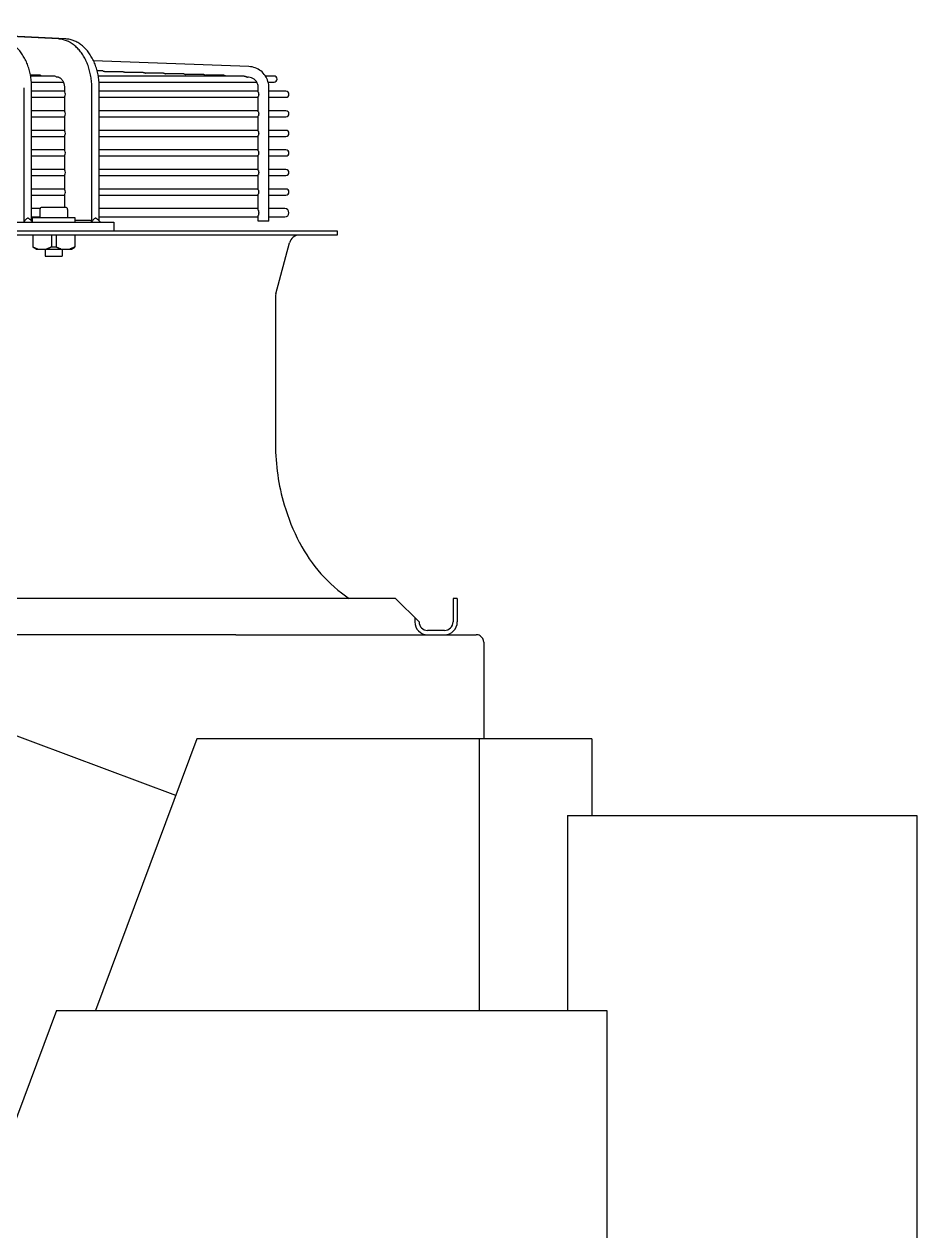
# Model space of a CAD drawing. Header units: millimetres. Extents: x 17046 to 32328, y 18593 to 29476.
# Drawn here: x 17805.51 to 17822.04, y 18965.62 to 18987.97 of the extents above; entities that cross this region are included whole.
import ezdxf

# ---------------------------------------------------------------- set-up
doc = ezdxf.new("R2010")
doc.units = ezdxf.units.MM
doc.header["$LTSCALE"] = 5
doc.layers.add('UNIT', color=6, linetype='Continuous')

msp = doc.modelspace()

# ---------------------------------------------------------------- linework, layer by layer
at = {"layer": 'UNIT'}
for p, q in [((17806.147, 18987.6907), (17800.5722, 18987.9653)), ((17806.2862, 18987.6907), (17800.7114, 18987.9653)), ((17809.6743, 18987.1791), (17806.7991, 18987.283)), ((17805.8086, 18987.0172), (17805.6303, 18987.0172)), ((17806.0829, 18987.0037), (17805.6328, 18987.0037)), ((17806.1296, 18986.9824), (17806.1133, 18986.9832)), ((17806.9693, 18987.0982), (17806.865, 18987.0982)), ((17809.5886, 18987.0037), (17806.8855, 18987.0037)), ((17807.3435, 18987.0847), (17807.0101, 18987.0847)), ((17807.7177, 18987.0712), (17807.3843, 18987.0712)), ((17808.0919, 18987.0577), (17807.7584, 18987.0577)), ((17808.466, 18987.0442), (17808.1326, 18987.0442)), ((17808.8402, 18987.0307), (17808.5068, 18987.0307)), ((17809.2144, 18987.0172), (17808.881, 18987.0172)), ((17809.6672, 18986.9824), (17809.645, 18986.9832)), ((17810.1388, 18987.0037), (17809.9802, 18987.0037)), ((17805.5125, 18984.3128), (17805.5125, 18986.7856)), ((17805.6471, 18986.8935), (17806.2413, 18986.8935)), ((17805.6517, 18984.3163), (17805.6517, 18986.7856)), ((17806.2641, 18986.7218), (17805.6517, 18986.7218)), ((17806.2641, 18986.7089), (17806.2641, 18986.7856)), ((17806.7652, 18984.3128), (17806.7652, 18986.7856)), ((17806.8998, 18986.8935), (17809.8171, 18986.8935)), ((17806.9044, 18984.3163), (17806.9044, 18986.7856)), ((17809.8476, 18986.7218), (17806.9044, 18986.7218)), ((17809.8476, 18986.7058), (17809.8476, 18986.7856)), ((17810.0298, 18986.8935), (17810.1388, 18986.8935)), ((17810.0445, 18984.3163), (17810.0445, 18986.7856)), ((17810.3592, 18986.7218), (17810.0445, 18986.7218)), ((17805.6517, 18986.6115), (17806.2641, 18986.6115)), ((17806.2641, 18986.3467), (17806.2641, 18986.6244)), ((17806.9044, 18986.6115), (17809.8476, 18986.6115)), ((17809.8476, 18986.3436), (17809.8476, 18986.6275)), ((17810.0445, 18986.6115), (17810.3592, 18986.6115)), ((17806.2641, 18986.3596), (17805.6517, 18986.3596)), ((17805.6517, 18986.2493), (17806.2641, 18986.2493)), ((17806.2641, 18985.9845), (17806.2641, 18986.2622)), ((17809.8476, 18986.3596), (17806.9044, 18986.3596)), ((17806.9044, 18986.2493), (17809.8476, 18986.2493)), ((17809.8476, 18985.9814), (17809.8476, 18986.2653)), ((17810.3592, 18986.3596), (17810.0445, 18986.3596)), ((17810.0445, 18986.2493), (17810.3592, 18986.2493)), ((17806.2641, 18985.9974), (17805.6517, 18985.9974)), ((17805.6517, 18985.8871), (17806.2641, 18985.8871)), ((17806.2641, 18985.6223), (17806.2641, 18985.9)), ((17809.8476, 18985.9974), (17806.9044, 18985.9974)), ((17806.9044, 18985.8871), (17809.8476, 18985.8871)), ((17809.8476, 18985.6192), (17809.8476, 18985.9031)), ((17810.3592, 18985.9974), (17810.0445, 18985.9974)), ((17810.0445, 18985.8871), (17810.3592, 18985.8871)), ((17806.2641, 18985.6352), (17805.6517, 18985.6352)), ((17809.8476, 18985.6352), (17806.9044, 18985.6352)), ((17810.3592, 18985.6352), (17810.0445, 18985.6352)), ((17805.6517, 18985.5249), (17806.2641, 18985.5249)), ((17806.2641, 18985.2601), (17806.2641, 18985.5378)), ((17806.9044, 18985.5249), (17809.8476, 18985.5249)), ((17809.8476, 18985.257), (17809.8476, 18985.5409)), ((17810.0445, 18985.5249), (17810.3592, 18985.5249)), ((17806.2641, 18985.2729), (17805.6517, 18985.2729)), ((17805.6517, 18985.1627), (17806.2641, 18985.1627)), ((17806.2641, 18984.8978), (17806.2641, 18985.1756)), ((17809.8476, 18985.2729), (17806.9044, 18985.2729)), ((17806.9044, 18985.1627), (17809.8476, 18985.1627)), ((17809.8476, 18984.8948), (17809.8476, 18985.1787)), ((17810.3592, 18985.2729), (17810.0445, 18985.2729)), ((17810.0445, 18985.1627), (17810.3592, 18985.1627)), ((17806.2641, 18984.9107), (17805.6517, 18984.9107)), ((17809.8476, 18984.9107), (17806.9044, 18984.9107)), ((17810.3592, 18984.9107), (17810.0445, 18984.9107)), ((17805.6517, 18984.8005), (17806.2641, 18984.8005)), ((17806.2641, 18984.5722), (17806.2641, 18984.8134)), ((17806.9044, 18984.8005), (17809.8476, 18984.8005)), ((17809.8476, 18984.5191), (17809.8476, 18984.8165)), ((17810.0445, 18984.8005), (17810.3592, 18984.8005)), ((17805.8081, 18984.5485), (17805.6517, 18984.5485)), ((17805.8048, 18984.5328), (17805.8048, 18984.3753)), ((17806.2772, 18984.5722), (17805.8442, 18984.5722)), ((17806.3166, 18984.5328), (17806.3166, 18984.3753)), ((17809.8476, 18984.5485), (17806.9044, 18984.5485)), ((17810.3376, 18984.5485), (17810.0445, 18984.5485)), ((17804.9472, 18984.2966), (17807.1743, 18984.2966)), ((17805.6517, 18984.395), (17805.8048, 18984.395)), ((17806.4544, 18984.3753), (17805.667, 18984.3753)), ((17805.667, 18984.301), (17805.667, 18984.3753)), ((17806.4544, 18984.2966), (17806.4544, 18984.3753)), ((17806.7234, 18984.3294), (17806.4544, 18984.3294)), ((17806.9044, 18984.395), (17809.8476, 18984.395)), ((17807.1743, 18984.2966), (17807.1743, 18984.1391)), ((17809.8476, 18984.3163), (17809.8476, 18984.4245)), ((17810.0445, 18984.3163), (17809.8476, 18984.3163)), ((17810.0445, 18984.395), (17810.3376, 18984.395)), ((17777.5679, 18984.1391), (17811.3081, 18984.1391)), ((17811.3081, 18984.0604), (17777.5679, 18984.0604)), ((17805.671, 18984.0604), (17805.671, 18983.8382)), ((17806.019, 18984.0604), (17806.019, 18983.8382)), ((17806.1025, 18984.0604), (17806.1025, 18983.8382)), ((17806.4505, 18984.0604), (17806.4505, 18983.8382)), ((17811.3081, 18984.1391), (17811.3081, 18984.0604)), ((17805.7339, 18983.8005), (17805.671, 18983.8369)), ((17805.7339, 18983.8005), (17806.3875, 18983.8005)), ((17805.9032, 18983.8005), (17805.9032, 18983.6666)), ((17806.2182, 18983.8005), (17806.2182, 18983.6666)), ((17806.3875, 18983.8005), (17806.4505, 18983.8369)), ((17810.173, 18982.9726), (17810.4241, 18983.9142)), ((17805.9032, 18983.6666), (17806.2182, 18983.6666)), ((17810.1663, 18982.9219), (17810.1663, 18980.1809)), ((17809.6801, 18977.3281), (17776.9477, 18977.3281)), ((17812.3907, 18977.3281), (17809.6801, 18977.3281)), ((17812.3907, 18977.3281), (17812.8238, 18976.895)), ((17813.5325, 18977.3281), (17813.4537, 18977.3281)), ((17813.4537, 18977.3281), (17813.4537, 18976.895)), ((17813.5325, 18977.3281), (17813.5325, 18976.895)), ((17812.7451, 18976.9737), (17812.7451, 18976.895)), ((17809.4305, 18976.6588), (17740.8628, 18976.6588)), ((17809.4305, 18976.6588), (17813.8819, 18976.6588)), ((17813.2963, 18976.7375), (17812.9813, 18976.7375)), ((17814.0217, 18976.519), (17814.0217, 18974.7296)), ((17808.3203, 18973.6815), (17804.6896, 18975.0354)), ((17808.7112, 18974.7296), (17806.8358, 18969.7005)), ((17816.0218, 18974.7296), (17808.7112, 18974.7296)), ((17813.9435, 18969.7006), (17813.9435, 18974.7296)), ((17816.0218, 18974.7296), (17816.0218, 18973.3122)), ((17815.5714, 18973.3122), (17815.5714, 18969.7007)), ((17815.5714, 18973.3122), (17822.0401, 18973.3122)), ((17822.0401, 18973.3122), (17822.0401, 18898.9392)), ((17806.1092, 18969.7005), (17780.4086, 18900.7727)), ((17806.1092, 18969.7005), (17816.2992, 18969.7007)), ((17816.2992, 18969.7007), (17816.2993, 18965.491))]:
    msp.add_line(p, q, dxfattribs=at)
for centre, radius, start, end in [((17810.1388, 18986.9486), 0.0551, 270, 90), ((17810.3592, 18986.6666), 0.0551, 270, 90), ((17810.3592, 18986.3044), 0.0551, 270, 90), ((17810.3592, 18985.9422), 0.0551, 270, 90), ((17810.3592, 18985.58), 0.0551, 270, 90), ((17810.3592, 18985.2178), 0.0551, 270, 90), ((17810.3592, 18984.8556), 0.0551, 270, 90), ((17805.8442, 18984.5328), 0.0394, 90, 180), ((17806.2772, 18984.5328), 0.0394, 0, 90), ((17810.3376, 18984.4718), 0.0768, 270, 90), ((17810.6143, 18983.8635), 0.1969, 90, 165.06858), ((17810.3632, 18982.9219), 0.1969, 165.06858, 180), ((17814.1033, 18980.1809), 3.937, 180, 196.4656), ((17814.1033, 18980.1809), 3.937, 196.4656, 207.50184), ((17813.1256, 18979.6719), 2.8346, 207.50184, 235.77552), ((17812.9813, 18976.895), 0.2362, 180, 270), ((17812.9813, 18976.895), 0.1575, 180, 270), ((17813.2963, 18976.895), 0.1575, 270, 0), ((17813.2963, 18976.895), 0.2362, 270, 0)]:
    msp.add_arc(centre, radius, start, end, dxfattribs=at)
for centre, ratio, start_param, end_param in [((17805.8086, 18986.9621), 0.7080429, 2.4266911, 3.1416001), ((17806.0829, 18986.9486), 0.7079972, 2.2505647, 3.1415995), ((17806.239, 18986.6666), 0.7079678, 1.5708033, 2.4433758), ((17806.239, 18986.6666), 0.7079678, 0.6982169, 1.5707894), ((17806.239, 18986.3044), 0.7079678, 1.5708033, 2.4433758), ((17806.239, 18986.3044), 0.7079678, 0.6982169, 1.5707894), ((17806.239, 18985.9422), 0.7079678, 1.5708033, 2.4433758), ((17806.239, 18985.9422), 0.7079678, 0.6982169, 1.5707894), ((17806.239, 18985.58), 0.7079678, 1.5708033, 2.4433758), ((17806.239, 18985.58), 0.7079678, 0.6982169, 1.5707894), ((17806.239, 18985.2178), 0.7079678, 1.5708033, 2.4433758), ((17806.239, 18985.2178), 0.7079678, 0.6982169, 1.5707894), ((17806.239, 18984.8556), 0.7079678, 1.5708033, 2.4433758), ((17806.239, 18984.8556), 0.7079678, 0.6982169, 1.5707894)]:
    msp.add_ellipse(centre, major_axis=(0, -0.0551), ratio=ratio, start_param=start_param, end_param=end_param, dxfattribs=at)
for points, knots in [([(17805.6517, 18986.7856), (17805.6517, 18986.8212), (17805.6501, 18986.8571), (17805.6472, 18986.8925), (17805.6442, 18986.9279), (17805.6398, 18986.9629), (17805.6339, 18986.9976), (17805.6279, 18987.0322), (17805.6205, 18987.0666), (17805.6118, 18987.1001), (17805.603, 18987.1335), (17805.5929, 18987.166), (17805.5815, 18987.1978), (17805.57, 18987.2295), (17805.5571, 18987.2605), (17805.543, 18987.2901), (17805.529, 18987.3198), (17805.5138, 18987.348), (17805.4974, 18987.3751), (17805.4809, 18987.4022), (17805.4633, 18987.428), (17805.4447, 18987.4522), (17805.4262, 18987.4763), (17805.4067, 18987.4988), (17805.3863, 18987.5196), (17805.3658, 18987.5405), (17805.3444, 18987.5598), (17805.3223, 18987.5771), (17805.3003, 18987.5944), (17805.2776, 18987.6098), (17805.2543, 18987.6234), (17805.231, 18987.6369), (17805.2069, 18987.6485), (17805.1826, 18987.6581), (17805.1584, 18987.6676), (17805.1338, 18987.6751), (17805.1089, 18987.6805), (17805.0839, 18987.686), (17805.0586, 18987.6894), (17805.0335, 18987.6906)], [0, 0, 0, 0, 0.076921, 0.076921, 0.076921, 0.1538421, 0.1538421, 0.1538421, 0.2307631, 0.2307631, 0.2307631, 0.3076842, 0.3076842, 0.3076842, 0.3846052, 0.3846052, 0.3846052, 0.4615263, 0.4615263, 0.4615263, 0.5384473, 0.5384473, 0.5384473, 0.6153684, 0.6153684, 0.6153684, 0.6922894, 0.6922894, 0.6922894, 0.7692105, 0.7692105, 0.7692105, 0.8461315, 0.8461315, 0.8461315, 0.9230526, 0.9230526, 0.9230526, 1, 1, 1, 1]), ([(17806.7652, 18986.7856), (17806.7652, 18986.8212), (17806.7637, 18986.8571), (17806.7607, 18986.8925), (17806.7578, 18986.9279), (17806.7533, 18986.9629), (17806.7474, 18986.9976), (17806.7415, 18987.0322), (17806.7341, 18987.0666), (17806.7254, 18987.1001), (17806.7166, 18987.1335), (17806.7065, 18987.166), (17806.695, 18987.1978), (17806.6835, 18987.2295), (17806.6706, 18987.2605), (17806.6566, 18987.2901), (17806.6425, 18987.3198), (17806.6273, 18987.348), (17806.6109, 18987.3751), (17806.5945, 18987.4022), (17806.5768, 18987.428), (17806.5583, 18987.4522), (17806.5397, 18987.4763), (17806.5203, 18987.4988), (17806.4998, 18987.5196), (17806.4794, 18987.5405), (17806.4579, 18987.5598), (17806.4359, 18987.5771), (17806.4138, 18987.5944), (17806.3912, 18987.6098), (17806.3679, 18987.6234), (17806.3445, 18987.6369), (17806.3205, 18987.6485), (17806.2962, 18987.6581), (17806.2719, 18987.6676), (17806.2474, 18987.6751), (17806.2224, 18987.6805), (17806.1975, 18987.686), (17806.1722, 18987.6894), (17806.147, 18987.6906)], [0, 0, 0, 0, 0.076921, 0.076921, 0.076921, 0.1538421, 0.1538421, 0.1538421, 0.2307631, 0.2307631, 0.2307631, 0.3076842, 0.3076842, 0.3076842, 0.3846052, 0.3846052, 0.3846052, 0.4615263, 0.4615263, 0.4615263, 0.5384473, 0.5384473, 0.5384473, 0.6153684, 0.6153684, 0.6153684, 0.6922894, 0.6922894, 0.6922894, 0.7692105, 0.7692105, 0.7692105, 0.8461315, 0.8461315, 0.8461315, 0.9230526, 0.9230526, 0.9230526, 1, 1, 1, 1]), ([(17806.9044, 18986.7856), (17806.9044, 18986.8212), (17806.9029, 18986.8571), (17806.8999, 18986.8925), (17806.897, 18986.9279), (17806.8925, 18986.9629), (17806.8866, 18986.9976), (17806.8807, 18987.0322), (17806.8733, 18987.0666), (17806.8645, 18987.1001), (17806.8558, 18987.1335), (17806.8457, 18987.166), (17806.8342, 18987.1978), (17806.8227, 18987.2295), (17806.8098, 18987.2605), (17806.7958, 18987.2901), (17806.7817, 18987.3198), (17806.7665, 18987.348), (17806.7501, 18987.3751), (17806.7337, 18987.4022), (17806.716, 18987.428), (17806.6975, 18987.4522), (17806.6789, 18987.4763), (17806.6594, 18987.4988), (17806.639, 18987.5196), (17806.6185, 18987.5405), (17806.5971, 18987.5598), (17806.5751, 18987.5771), (17806.553, 18987.5944), (17806.5304, 18987.6098), (17806.5071, 18987.6234), (17806.4837, 18987.6369), (17806.4597, 18987.6485), (17806.4354, 18987.6581), (17806.4111, 18987.6676), (17806.3866, 18987.6751), (17806.3616, 18987.6805), (17806.3367, 18987.686), (17806.3114, 18987.6894), (17806.2862, 18987.6906)], [0, 0, 0, 0, 0.076921, 0.076921, 0.076921, 0.1538421, 0.1538421, 0.1538421, 0.2307631, 0.2307631, 0.2307631, 0.3076842, 0.3076842, 0.3076842, 0.3846052, 0.3846052, 0.3846052, 0.4615263, 0.4615263, 0.4615263, 0.5384473, 0.5384473, 0.5384473, 0.6153684, 0.6153684, 0.6153684, 0.6922894, 0.6922894, 0.6922894, 0.7692105, 0.7692105, 0.7692105, 0.8461315, 0.8461315, 0.8461315, 0.9230526, 0.9230526, 0.9230526, 1, 1, 1, 1]), ([(17810.0445, 18986.7856), (17810.0445, 18986.8256), (17810.0385, 18986.8656), (17810.0151, 18986.9419), (17809.9977, 18986.9783), (17809.9528, 18987.0442), (17809.9253, 18987.0737), (17809.8628, 18987.1228), (17809.8278, 18987.1424), (17809.7533, 18987.1699), (17809.7139, 18987.1777), (17809.6743, 18987.1791)], [1.5707963, 1.5707963, 1.5707963, 1.5707963, 1.8779743, 1.8779743, 2.1851522, 2.1851522, 2.4923302, 2.4923302, 2.7995081, 2.7995081, 3.1066861, 3.1066861, 3.1066861, 3.1066861]), ([(17806.2641, 18986.7856), (17806.2641, 18986.7934), (17806.2638, 18986.8011), (17806.2631, 18986.8088), (17806.2625, 18986.8165), (17806.2615, 18986.8242), (17806.2602, 18986.8317), (17806.259, 18986.8392), (17806.2574, 18986.8466), (17806.2555, 18986.8539), (17806.2536, 18986.8612), (17806.2513, 18986.8683), (17806.2488, 18986.8752), (17806.2464, 18986.8821), (17806.2436, 18986.8888), (17806.2405, 18986.8952), (17806.2375, 18986.9016), (17806.2341, 18986.9078), (17806.2306, 18986.9137), (17806.227, 18986.9196), (17806.2232, 18986.9252), (17806.2191, 18986.9304), (17806.2151, 18986.9357), (17806.2108, 18986.9406), (17806.2064, 18986.9452), (17806.2019, 18986.9497), (17806.1973, 18986.9539), (17806.1925, 18986.9576), (17806.1877, 18986.9614), (17806.1827, 18986.9648), (17806.1777, 18986.9677), (17806.1726, 18986.9707), (17806.1674, 18986.9732), (17806.1621, 18986.9753), (17806.1568, 18986.9773), (17806.1514, 18986.979), (17806.146, 18986.9802), (17806.1406, 18986.9814), (17806.1351, 18986.9821), (17806.1296, 18986.9824)], [0, 0, 0, 0, 0.076921, 0.076921, 0.076921, 0.153842, 0.153842, 0.153842, 0.230763, 0.230763, 0.230763, 0.307684, 0.307684, 0.307684, 0.384605, 0.384605, 0.384605, 0.461526, 0.461526, 0.461526, 0.538447, 0.538447, 0.538447, 0.615368, 0.615368, 0.615368, 0.692289, 0.692289, 0.692289, 0.7692101, 0.7692101, 0.7692101, 0.8461311, 0.8461311, 0.8461311, 0.9230521, 0.9230521, 0.9230521, 1, 1, 1, 1]), ([(17806.9693, 18987.0982), (17806.9694, 18987.0982), (17806.9695, 18987.0982), (17806.9697, 18987.0982), (17806.9706, 18987.0982), (17806.9716, 18987.0981), (17806.9726, 18987.0981), (17806.9736, 18987.098), (17806.9745, 18987.0979), (17806.9755, 18987.0978), (17806.9765, 18987.0977), (17806.9775, 18987.0975), (17806.9785, 18987.0974), (17806.9795, 18987.0972), (17806.9805, 18987.097), (17806.9815, 18987.0968), (17806.9825, 18987.0966), (17806.9835, 18987.0963), (17806.9845, 18987.096), (17806.9855, 18987.0958), (17806.9865, 18987.0955), (17806.9875, 18987.0952), (17806.9886, 18987.0948), (17806.9896, 18987.0945), (17806.9906, 18987.0941), (17806.9916, 18987.0938), (17806.9926, 18987.0934), (17806.9935, 18987.093), (17806.9945, 18987.0926), (17806.9955, 18987.0922), (17806.9965, 18987.0917), (17806.9975, 18987.0913), (17806.9985, 18987.0908), (17806.9995, 18987.0904), (17807.0004, 18987.0899), (17807.0014, 18987.0894), (17807.0023, 18987.0889), (17807.0033, 18987.0884), (17807.0043, 18987.0879), (17807.0052, 18987.0874), (17807.0061, 18987.0869), (17807.0071, 18987.0864), (17807.008, 18987.0859), (17807.0087, 18987.0855), (17807.0094, 18987.0851), (17807.0101, 18987.0847)], [0.48439597, 0.48439597, 0.48439597, 0.48439597, 0.48780488, 0.48780488, 0.48780488, 0.51219512, 0.51219512, 0.51219512, 0.53658537, 0.53658537, 0.53658537, 0.56097561, 0.56097561, 0.56097561, 0.58536585, 0.58536585, 0.58536585, 0.6097561, 0.6097561, 0.6097561, 0.63414634, 0.63414634, 0.63414634, 0.65853659, 0.65853659, 0.65853659, 0.68292683, 0.68292683, 0.68292683, 0.70731707, 0.70731707, 0.70731707, 0.73170732, 0.73170732, 0.73170732, 0.75609756, 0.75609756, 0.75609756, 0.7804878, 0.7804878, 0.7804878, 0.80487805, 0.80487805, 0.80487805, 0.82380204, 0.82380204, 0.82380204, 0.82380204]), ([(17807.3435, 18987.0847), (17807.3436, 18987.0847), (17807.3437, 18987.0847), (17807.3439, 18987.0847), (17807.3448, 18987.0847), (17807.3458, 18987.0846), (17807.3468, 18987.0846), (17807.3477, 18987.0845), (17807.3487, 18987.0844), (17807.3497, 18987.0843), (17807.3507, 18987.0842), (17807.3517, 18987.084), (17807.3527, 18987.0839), (17807.3537, 18987.0837), (17807.3547, 18987.0835), (17807.3557, 18987.0833), (17807.3567, 18987.0831), (17807.3577, 18987.0828), (17807.3587, 18987.0825), (17807.3597, 18987.0823), (17807.3607, 18987.082), (17807.3618, 18987.0817), (17807.3628, 18987.0813), (17807.3638, 18987.081), (17807.3648, 18987.0806), (17807.3658, 18987.0803), (17807.3668, 18987.0799), (17807.3678, 18987.0795), (17807.3688, 18987.0791), (17807.3697, 18987.0787), (17807.3707, 18987.0782), (17807.3717, 18987.0778), (17807.3727, 18987.0773), (17807.3737, 18987.0768), (17807.3746, 18987.0764), (17807.3756, 18987.0759), (17807.3766, 18987.0754), (17807.3775, 18987.0749), (17807.3785, 18987.0744), (17807.3794, 18987.0739), (17807.3803, 18987.0734), (17807.3813, 18987.0729), (17807.3822, 18987.0724), (17807.3829, 18987.072), (17807.3836, 18987.0716), (17807.3843, 18987.0712)], [0.48440995, 0.48440995, 0.48440995, 0.48440995, 0.48780488, 0.48780488, 0.48780488, 0.51219512, 0.51219512, 0.51219512, 0.53658537, 0.53658537, 0.53658537, 0.56097561, 0.56097561, 0.56097561, 0.58536585, 0.58536585, 0.58536585, 0.6097561, 0.6097561, 0.6097561, 0.63414634, 0.63414634, 0.63414634, 0.65853659, 0.65853659, 0.65853659, 0.68292683, 0.68292683, 0.68292683, 0.70731707, 0.70731707, 0.70731707, 0.73170732, 0.73170732, 0.73170732, 0.75609756, 0.75609756, 0.75609756, 0.7804878, 0.7804878, 0.7804878, 0.80487805, 0.80487805, 0.80487805, 0.82345363, 0.82345363, 0.82345363, 0.82345363]), ([(17807.7177, 18987.0712), (17807.7178, 18987.0712), (17807.7179, 18987.0712), (17807.7181, 18987.0712), (17807.719, 18987.0712), (17807.72, 18987.0711), (17807.721, 18987.0711), (17807.7219, 18987.071), (17807.7229, 18987.0709), (17807.7239, 18987.0708), (17807.7249, 18987.0707), (17807.7259, 18987.0706), (17807.7269, 18987.0704), (17807.7279, 18987.0702), (17807.7289, 18987.07), (17807.7299, 18987.0698), (17807.7309, 18987.0696), (17807.7319, 18987.0693), (17807.7329, 18987.069), (17807.7339, 18987.0688), (17807.735, 18987.0685), (17807.736, 18987.0682), (17807.737, 18987.0678), (17807.738, 18987.0675), (17807.739, 18987.0671), (17807.74, 18987.0668), (17807.741, 18987.0664), (17807.742, 18987.066), (17807.743, 18987.0656), (17807.744, 18987.0652), (17807.7449, 18987.0647), (17807.7459, 18987.0643), (17807.7469, 18987.0638), (17807.7479, 18987.0633), (17807.7489, 18987.0629), (17807.7498, 18987.0624), (17807.7508, 18987.0619), (17807.7517, 18987.0614), (17807.7527, 18987.0609), (17807.7536, 18987.0604), (17807.7546, 18987.0599), (17807.7555, 18987.0594), (17807.7564, 18987.0588), (17807.7571, 18987.0585), (17807.7578, 18987.0581), (17807.7584, 18987.0577)], [0.48442393, 0.48442393, 0.48442393, 0.48442393, 0.48780488, 0.48780488, 0.48780488, 0.51219512, 0.51219512, 0.51219512, 0.53658537, 0.53658537, 0.53658537, 0.56097561, 0.56097561, 0.56097561, 0.58536585, 0.58536585, 0.58536585, 0.6097561, 0.6097561, 0.6097561, 0.63414634, 0.63414634, 0.63414634, 0.65853659, 0.65853659, 0.65853659, 0.68292683, 0.68292683, 0.68292683, 0.70731707, 0.70731707, 0.70731707, 0.73170732, 0.73170732, 0.73170732, 0.75609756, 0.75609756, 0.75609756, 0.7804878, 0.7804878, 0.7804878, 0.80487805, 0.80487805, 0.80487805, 0.82310602, 0.82310602, 0.82310602, 0.82310602]), ([(17808.0919, 18987.0577), (17808.092, 18987.0577), (17808.0921, 18987.0577), (17808.0923, 18987.0577), (17808.0932, 18987.0577), (17808.0942, 18987.0576), (17808.0952, 18987.0576), (17808.0961, 18987.0575), (17808.0971, 18987.0574), (17808.0981, 18987.0573), (17808.0991, 18987.0572), (17808.1001, 18987.0571), (17808.1011, 18987.0569), (17808.1021, 18987.0567), (17808.1031, 18987.0565), (17808.1041, 18987.0563), (17808.1051, 18987.0561), (17808.1061, 18987.0558), (17808.1071, 18987.0556), (17808.1082, 18987.0553), (17808.1092, 18987.055), (17808.1102, 18987.0547), (17808.1112, 18987.0543), (17808.1122, 18987.054), (17808.1132, 18987.0536), (17808.1142, 18987.0533), (17808.1152, 18987.0529), (17808.1162, 18987.0525), (17808.1172, 18987.0521), (17808.1182, 18987.0516), (17808.1192, 18987.0512), (17808.1201, 18987.0508), (17808.1211, 18987.0503), (17808.1221, 18987.0498), (17808.1231, 18987.0494), (17808.124, 18987.0489), (17808.125, 18987.0484), (17808.126, 18987.0479), (17808.1269, 18987.0474), (17808.1278, 18987.0469), (17808.1288, 18987.0464), (17808.1297, 18987.0458), (17808.1306, 18987.0453), (17808.1313, 18987.0449), (17808.132, 18987.0446), (17808.1326, 18987.0442)], [0.48443789, 0.48443789, 0.48443789, 0.48443789, 0.48780488, 0.48780488, 0.48780488, 0.51219512, 0.51219512, 0.51219512, 0.53658537, 0.53658537, 0.53658537, 0.56097561, 0.56097561, 0.56097561, 0.58536585, 0.58536585, 0.58536585, 0.6097561, 0.6097561, 0.6097561, 0.63414634, 0.63414634, 0.63414634, 0.65853659, 0.65853659, 0.65853659, 0.68292683, 0.68292683, 0.68292683, 0.70731707, 0.70731707, 0.70731707, 0.73170732, 0.73170732, 0.73170732, 0.75609756, 0.75609756, 0.75609756, 0.7804878, 0.7804878, 0.7804878, 0.80487805, 0.80487805, 0.80487805, 0.82275922, 0.82275922, 0.82275922, 0.82275922]), ([(17808.466, 18987.0442), (17808.4662, 18987.0442), (17808.4663, 18987.0442), (17808.4664, 18987.0442), (17808.4674, 18987.0442), (17808.4684, 18987.0442), (17808.4694, 18987.0441), (17808.4703, 18987.044), (17808.4713, 18987.0439), (17808.4723, 18987.0438), (17808.4733, 18987.0437), (17808.4743, 18987.0436), (17808.4753, 18987.0434), (17808.4763, 18987.0432), (17808.4773, 18987.043), (17808.4783, 18987.0428), (17808.4793, 18987.0426), (17808.4803, 18987.0423), (17808.4813, 18987.0421), (17808.4824, 18987.0418), (17808.4834, 18987.0415), (17808.4844, 18987.0412), (17808.4854, 18987.0408), (17808.4864, 18987.0405), (17808.4874, 18987.0401), (17808.4884, 18987.0398), (17808.4894, 18987.0394), (17808.4904, 18987.039), (17808.4914, 18987.0386), (17808.4924, 18987.0381), (17808.4934, 18987.0377), (17808.4944, 18987.0373), (17808.4953, 18987.0368), (17808.4963, 18987.0363), (17808.4973, 18987.0359), (17808.4982, 18987.0354), (17808.4992, 18987.0349), (17808.5002, 18987.0344), (17808.5011, 18987.0339), (17808.5021, 18987.0334), (17808.503, 18987.0328), (17808.5039, 18987.0323), (17808.5048, 18987.0318), (17808.5055, 18987.0314), (17808.5062, 18987.0311), (17808.5068, 18987.0307)], [0.48445184, 0.48445184, 0.48445184, 0.48445184, 0.48780488, 0.48780488, 0.48780488, 0.51219512, 0.51219512, 0.51219512, 0.53658537, 0.53658537, 0.53658537, 0.56097561, 0.56097561, 0.56097561, 0.58536585, 0.58536585, 0.58536585, 0.6097561, 0.6097561, 0.6097561, 0.63414634, 0.63414634, 0.63414634, 0.65853659, 0.65853659, 0.65853659, 0.68292683, 0.68292683, 0.68292683, 0.70731707, 0.70731707, 0.70731707, 0.73170732, 0.73170732, 0.73170732, 0.75609756, 0.75609756, 0.75609756, 0.7804878, 0.7804878, 0.7804878, 0.80487805, 0.80487805, 0.80487805, 0.82241329, 0.82241329, 0.82241329, 0.82241329]), ([(17808.8402, 18987.0307), (17808.8404, 18987.0307), (17808.8405, 18987.0307), (17808.8406, 18987.0307), (17808.8416, 18987.0307), (17808.8426, 18987.0307), (17808.8435, 18987.0306), (17808.8445, 18987.0305), (17808.8455, 18987.0304), (17808.8465, 18987.0303), (17808.8475, 18987.0302), (17808.8485, 18987.0301), (17808.8495, 18987.0299), (17808.8505, 18987.0297), (17808.8515, 18987.0295), (17808.8525, 18987.0293), (17808.8535, 18987.0291), (17808.8545, 18987.0288), (17808.8555, 18987.0286), (17808.8566, 18987.0283), (17808.8576, 18987.028), (17808.8586, 18987.0277), (17808.8596, 18987.0273), (17808.8606, 18987.027), (17808.8616, 18987.0266), (17808.8626, 18987.0263), (17808.8636, 18987.0259), (17808.8646, 18987.0255), (17808.8656, 18987.0251), (17808.8666, 18987.0246), (17808.8676, 18987.0242), (17808.8686, 18987.0237), (17808.8695, 18987.0233), (17808.8705, 18987.0228), (17808.8715, 18987.0223), (17808.8725, 18987.0219), (17808.8734, 18987.0214), (17808.8744, 18987.0209), (17808.8753, 18987.0204), (17808.8763, 18987.0198), (17808.8772, 18987.0193), (17808.8781, 18987.0188), (17808.8791, 18987.0183), (17808.8797, 18987.0179), (17808.8803, 18987.0176), (17808.881, 18987.0172)], [0.48446578, 0.48446578, 0.48446578, 0.48446578, 0.48780488, 0.48780488, 0.48780488, 0.51219512, 0.51219512, 0.51219512, 0.53658537, 0.53658537, 0.53658537, 0.56097561, 0.56097561, 0.56097561, 0.58536585, 0.58536585, 0.58536585, 0.6097561, 0.6097561, 0.6097561, 0.63414634, 0.63414634, 0.63414634, 0.65853659, 0.65853659, 0.65853659, 0.68292683, 0.68292683, 0.68292683, 0.70731707, 0.70731707, 0.70731707, 0.73170732, 0.73170732, 0.73170732, 0.75609756, 0.75609756, 0.75609756, 0.7804878, 0.7804878, 0.7804878, 0.80487805, 0.80487805, 0.80487805, 0.82206823, 0.82206823, 0.82206823, 0.82206823]), ([(17809.2144, 18987.0172), (17809.2146, 18987.0172), (17809.2147, 18987.0172), (17809.2148, 18987.0172), (17809.2158, 18987.0172), (17809.2168, 18987.0172), (17809.2177, 18987.0171), (17809.2187, 18987.017), (17809.2197, 18987.0169), (17809.2207, 18987.0168), (17809.2217, 18987.0167), (17809.2227, 18987.0166), (17809.2237, 18987.0164), (17809.2247, 18987.0162), (17809.2257, 18987.016), (17809.2267, 18987.0158), (17809.2277, 18987.0156), (17809.2287, 18987.0153), (17809.2298, 18987.0151), (17809.2308, 18987.0148), (17809.2318, 18987.0145), (17809.2328, 18987.0142), (17809.2338, 18987.0138), (17809.2348, 18987.0135), (17809.2358, 18987.0131), (17809.2368, 18987.0128), (17809.2378, 18987.0124), (17809.2388, 18987.012), (17809.2398, 18987.0116), (17809.2408, 18987.0111), (17809.2418, 18987.0107), (17809.2428, 18987.0102), (17809.2438, 18987.0098), (17809.2447, 18987.0093), (17809.2457, 18987.0088), (17809.2467, 18987.0083), (17809.2476, 18987.0078), (17809.2486, 18987.0073), (17809.2495, 18987.0068), (17809.2505, 18987.0063), (17809.2514, 18987.0058), (17809.2524, 18987.0053), (17809.2533, 18987.0048), (17809.2539, 18987.0044), (17809.2545, 18987.0041), (17809.2552, 18987.0037)], [0.48447969, 0.48447969, 0.48447969, 0.48447969, 0.48780488, 0.48780488, 0.48780488, 0.51219512, 0.51219512, 0.51219512, 0.53658537, 0.53658537, 0.53658537, 0.56097561, 0.56097561, 0.56097561, 0.58536585, 0.58536585, 0.58536585, 0.6097561, 0.6097561, 0.6097561, 0.63414634, 0.63414634, 0.63414634, 0.65853659, 0.65853659, 0.65853659, 0.68292683, 0.68292683, 0.68292683, 0.70731707, 0.70731707, 0.70731707, 0.73170732, 0.73170732, 0.73170732, 0.75609756, 0.75609756, 0.75609756, 0.7804878, 0.7804878, 0.7804878, 0.80487805, 0.80487805, 0.80487805, 0.82172407, 0.82172407, 0.82172407, 0.82172407]), ([(17809.5886, 18987.0037), (17809.5888, 18987.0037), (17809.5889, 18987.0037), (17809.589, 18987.0037), (17809.59, 18987.0037), (17809.591, 18987.0037), (17809.5919, 18987.0036), (17809.5929, 18987.0035), (17809.5939, 18987.0034), (17809.5949, 18987.0033), (17809.5959, 18987.0032), (17809.5969, 18987.0031), (17809.5979, 18987.0029), (17809.5989, 18987.0027), (17809.5999, 18987.0025), (17809.6009, 18987.0023), (17809.6019, 18987.0021), (17809.6029, 18987.0018), (17809.604, 18987.0016), (17809.605, 18987.0013), (17809.606, 18987.001), (17809.607, 18987.0007), (17809.608, 18987.0003), (17809.609, 18987), (17809.61, 18986.9996), (17809.611, 18986.9993), (17809.612, 18986.9989), (17809.613, 18986.9985), (17809.614, 18986.9981), (17809.615, 18986.9976), (17809.616, 18986.9972), (17809.617, 18986.9967), (17809.618, 18986.9963), (17809.6189, 18986.9958), (17809.6199, 18986.9953), (17809.6209, 18986.9948), (17809.6219, 18986.9943), (17809.6228, 18986.9938), (17809.6238, 18986.9933), (17809.6247, 18986.9928), (17809.6256, 18986.9923), (17809.6266, 18986.9918), (17809.6275, 18986.9913), (17809.6284, 18986.9907), (17809.6293, 18986.9902), (17809.6302, 18986.9897), (17809.6311, 18986.9892), (17809.632, 18986.9887), (17809.6328, 18986.9882), (17809.6337, 18986.9877), (17809.6345, 18986.9873), (17809.6353, 18986.9868), (17809.6361, 18986.9864), (17809.6369, 18986.986), (17809.6377, 18986.9856), (17809.6384, 18986.9852), (17809.6392, 18986.9849), (17809.6399, 18986.9846), (17809.6406, 18986.9843), (17809.6412, 18986.984), (17809.6419, 18986.9838), (17809.6425, 18986.9836), (17809.6431, 18986.9834), (17809.6437, 18986.9833), (17809.644, 18986.9833), (17809.6442, 18986.9832), (17809.6445, 18986.9832), (17809.6447, 18986.9832), (17809.6448, 18986.9832), (17809.645, 18986.9832)], [0.48449418, 0.48449418, 0.48449418, 0.48449418, 0.48780488, 0.48780488, 0.48780488, 0.51219512, 0.51219512, 0.51219512, 0.53658537, 0.53658537, 0.53658537, 0.56097561, 0.56097561, 0.56097561, 0.58536585, 0.58536585, 0.58536585, 0.6097561, 0.6097561, 0.6097561, 0.63414634, 0.63414634, 0.63414634, 0.65853659, 0.65853659, 0.65853659, 0.68292683, 0.68292683, 0.68292683, 0.70731707, 0.70731707, 0.70731707, 0.73170732, 0.73170732, 0.73170732, 0.75609756, 0.75609756, 0.75609756, 0.7804878, 0.7804878, 0.7804878, 0.80487805, 0.80487805, 0.80487805, 0.82926829, 0.82926829, 0.82926829, 0.85365854, 0.85365854, 0.85365854, 0.87804878, 0.87804878, 0.87804878, 0.90243902, 0.90243902, 0.90243902, 0.92682927, 0.92682927, 0.92682927, 0.95121951, 0.95121951, 0.95121951, 0.97560976, 0.97560976, 0.97560976, 0.98780488, 0.98780488, 0.98780488, 0.99598671, 0.99598671, 0.99598671, 0.99598671]), ([(17809.8476, 18986.7856), (17809.8476, 18986.8061), (17809.8445, 18986.8266), (17809.8326, 18986.8655), (17809.8238, 18986.8839), (17809.8013, 18986.9169), (17809.7877, 18986.9314), (17809.7572, 18986.9554), (17809.7403, 18986.9649), (17809.7047, 18986.978), (17809.686, 18986.9817), (17809.6672, 18986.9824)], [1.5707963, 1.5707963, 1.5707963, 1.5707963, 1.8779743, 1.8779743, 2.1851522, 2.1851522, 2.4923302, 2.4923302, 2.7995081, 2.7995081, 3.1066861, 3.1066861, 3.1066861, 3.1066861]), ([(17809.8476, 18986.7058), (17809.8476, 18986.7057), (17809.8476, 18986.7053), (17809.8477, 18986.7043), (17809.8481, 18986.7027), (17809.8485, 18986.7009), (17809.8491, 18986.6989), (17809.8497, 18986.6968), (17809.8504, 18986.6945), (17809.8511, 18986.6921), (17809.8517, 18986.6895), (17809.8524, 18986.6869), (17809.8529, 18986.6842), (17809.8534, 18986.6814), (17809.8539, 18986.6785), (17809.8542, 18986.6756), (17809.8544, 18986.6726), (17809.8546, 18986.6697), (17809.8546, 18986.6677), (17809.8546, 18986.6666)], [0.23243635, 0.23243635, 0.23243635, 0.23243635, 0.23809524, 0.28571429, 0.33333333, 0.38095238, 0.42857143, 0.47619048, 0.52380952, 0.57142857, 0.61904762, 0.66666667, 0.71428571, 0.76190476, 0.80952381, 0.85714286, 0.9047619, 0.95238095, 1, 1, 1, 1]), ([(17809.8546, 18986.6666), (17809.8546, 18986.6656), (17809.8546, 18986.6636), (17809.8544, 18986.6607), (17809.8542, 18986.6577), (17809.8539, 18986.6548), (17809.8534, 18986.6519), (17809.8529, 18986.6491), (17809.8524, 18986.6464), (17809.8517, 18986.6438), (17809.8511, 18986.6412), (17809.8504, 18986.6388), (17809.8497, 18986.6365), (17809.8491, 18986.6344), (17809.8485, 18986.6324), (17809.8481, 18986.6306), (17809.8477, 18986.629), (17809.8476, 18986.628), (17809.8476, 18986.6276), (17809.8476, 18986.6275)], [0, 0, 0, 0, 0.04761905, 0.0952381, 0.14285714, 0.19047619, 0.23809524, 0.28571429, 0.33333333, 0.38095238, 0.42857143, 0.47619048, 0.52380952, 0.57142857, 0.61904762, 0.66666667, 0.71428571, 0.76190476, 0.76755485, 0.76755485, 0.76755485, 0.76755485]), ([(17809.8476, 18986.3436), (17809.8476, 18986.3435), (17809.8476, 18986.3431), (17809.8477, 18986.3421), (17809.8481, 18986.3405), (17809.8485, 18986.3387), (17809.8491, 18986.3367), (17809.8497, 18986.3346), (17809.8504, 18986.3323), (17809.8511, 18986.3299), (17809.8517, 18986.3273), (17809.8524, 18986.3247), (17809.8529, 18986.322), (17809.8534, 18986.3192), (17809.8539, 18986.3163), (17809.8542, 18986.3134), (17809.8544, 18986.3104), (17809.8546, 18986.3074), (17809.8546, 18986.3054), (17809.8546, 18986.3044)], [0.23243635, 0.23243635, 0.23243635, 0.23243635, 0.23809524, 0.28571429, 0.33333333, 0.38095238, 0.42857143, 0.47619048, 0.52380952, 0.57142857, 0.61904762, 0.66666667, 0.71428571, 0.76190476, 0.80952381, 0.85714286, 0.9047619, 0.95238095, 1, 1, 1, 1]), ([(17809.8546, 18986.3044), (17809.8546, 18986.3034), (17809.8546, 18986.3014), (17809.8544, 18986.2985), (17809.8542, 18986.2955), (17809.8539, 18986.2926), (17809.8534, 18986.2897), (17809.8529, 18986.2869), (17809.8524, 18986.2842), (17809.8517, 18986.2816), (17809.8511, 18986.279), (17809.8504, 18986.2766), (17809.8497, 18986.2743), (17809.8491, 18986.2722), (17809.8485, 18986.2702), (17809.8481, 18986.2684), (17809.8477, 18986.2668), (17809.8476, 18986.2658), (17809.8476, 18986.2654), (17809.8476, 18986.2653)], [0, 0, 0, 0, 0.04761905, 0.0952381, 0.14285714, 0.19047619, 0.23809524, 0.28571429, 0.33333333, 0.38095238, 0.42857143, 0.47619048, 0.52380952, 0.57142857, 0.61904762, 0.66666667, 0.71428571, 0.76190476, 0.76755485, 0.76755485, 0.76755485, 0.76755485]), ([(17809.8476, 18985.9814), (17809.8476, 18985.9813), (17809.8476, 18985.9809), (17809.8477, 18985.9799), (17809.8481, 18985.9783), (17809.8485, 18985.9765), (17809.8491, 18985.9745), (17809.8497, 18985.9724), (17809.8504, 18985.9701), (17809.8511, 18985.9677), (17809.8517, 18985.9651), (17809.8524, 18985.9625), (17809.8529, 18985.9598), (17809.8534, 18985.957), (17809.8539, 18985.9541), (17809.8542, 18985.9512), (17809.8544, 18985.9482), (17809.8546, 18985.9452), (17809.8546, 18985.9432), (17809.8546, 18985.9422)], [0.23243635, 0.23243635, 0.23243635, 0.23243635, 0.23809524, 0.28571429, 0.33333333, 0.38095238, 0.42857143, 0.47619048, 0.52380952, 0.57142857, 0.61904762, 0.66666667, 0.71428571, 0.76190476, 0.80952381, 0.85714286, 0.9047619, 0.95238095, 1, 1, 1, 1]), ([(17809.8546, 18985.9422), (17809.8546, 18985.9412), (17809.8546, 18985.9392), (17809.8544, 18985.9362), (17809.8542, 18985.9333), (17809.8539, 18985.9304), (17809.8534, 18985.9275), (17809.8529, 18985.9247), (17809.8524, 18985.922), (17809.8517, 18985.9193), (17809.8511, 18985.9168), (17809.8504, 18985.9144), (17809.8497, 18985.9121), (17809.8491, 18985.91), (17809.8485, 18985.908), (17809.8481, 18985.9062), (17809.8477, 18985.9046), (17809.8476, 18985.9036), (17809.8476, 18985.9031), (17809.8476, 18985.9031)], [0, 0, 0, 0, 0.04761905, 0.0952381, 0.14285714, 0.19047619, 0.23809524, 0.28571429, 0.33333333, 0.38095238, 0.42857143, 0.47619048, 0.52380952, 0.57142857, 0.61904762, 0.66666667, 0.71428571, 0.76190476, 0.76755485, 0.76755485, 0.76755485, 0.76755485]), ([(17809.8476, 18985.6192), (17809.8476, 18985.6191), (17809.8476, 18985.6187), (17809.8477, 18985.6177), (17809.8481, 18985.6161), (17809.8485, 18985.6143), (17809.8491, 18985.6123), (17809.8497, 18985.6102), (17809.8504, 18985.6079), (17809.8511, 18985.6055), (17809.8517, 18985.6029), (17809.8524, 18985.6003), (17809.8529, 18985.5976), (17809.8534, 18985.5948), (17809.8539, 18985.5919), (17809.8542, 18985.589), (17809.8544, 18985.586), (17809.8546, 18985.583), (17809.8546, 18985.581), (17809.8546, 18985.58)], [0.23243635, 0.23243635, 0.23243635, 0.23243635, 0.23809524, 0.28571429, 0.33333333, 0.38095238, 0.42857143, 0.47619048, 0.52380952, 0.57142857, 0.61904762, 0.66666667, 0.71428571, 0.76190476, 0.80952381, 0.85714286, 0.9047619, 0.95238095, 1, 1, 1, 1]), ([(17809.8546, 18985.58), (17809.8546, 18985.579), (17809.8546, 18985.577), (17809.8544, 18985.574), (17809.8542, 18985.5711), (17809.8539, 18985.5682), (17809.8534, 18985.5653), (17809.8529, 18985.5625), (17809.8524, 18985.5598), (17809.8517, 18985.5571), (17809.8511, 18985.5546), (17809.8504, 18985.5522), (17809.8497, 18985.5499), (17809.8491, 18985.5478), (17809.8485, 18985.5458), (17809.8481, 18985.544), (17809.8477, 18985.5424), (17809.8476, 18985.5414), (17809.8476, 18985.5409), (17809.8476, 18985.5409)], [0, 0, 0, 0, 0.04761905, 0.0952381, 0.14285714, 0.19047619, 0.23809524, 0.28571429, 0.33333333, 0.38095238, 0.42857143, 0.47619048, 0.52380952, 0.57142857, 0.61904762, 0.66666667, 0.71428571, 0.76190476, 0.76755485, 0.76755485, 0.76755485, 0.76755485]), ([(17809.8476, 18985.257), (17809.8476, 18985.2569), (17809.8476, 18985.2565), (17809.8477, 18985.2555), (17809.8481, 18985.2539), (17809.8485, 18985.2521), (17809.8491, 18985.2501), (17809.8497, 18985.2479), (17809.8504, 18985.2457), (17809.8511, 18985.2433), (17809.8517, 18985.2407), (17809.8524, 18985.2381), (17809.8529, 18985.2354), (17809.8534, 18985.2326), (17809.8539, 18985.2297), (17809.8542, 18985.2268), (17809.8544, 18985.2238), (17809.8546, 18985.2208), (17809.8546, 18985.2188), (17809.8546, 18985.2178)], [0.23243635, 0.23243635, 0.23243635, 0.23243635, 0.23809524, 0.28571429, 0.33333333, 0.38095238, 0.42857143, 0.47619048, 0.52380952, 0.57142857, 0.61904762, 0.66666667, 0.71428571, 0.76190476, 0.80952381, 0.85714286, 0.9047619, 0.95238095, 1, 1, 1, 1]), ([(17809.8546, 18985.2178), (17809.8546, 18985.2168), (17809.8546, 18985.2148), (17809.8544, 18985.2118), (17809.8542, 18985.2089), (17809.8539, 18985.206), (17809.8534, 18985.2031), (17809.8529, 18985.2003), (17809.8524, 18985.1976), (17809.8517, 18985.1949), (17809.8511, 18985.1924), (17809.8504, 18985.19), (17809.8497, 18985.1877), (17809.8491, 18985.1856), (17809.8485, 18985.1836), (17809.8481, 18985.1818), (17809.8477, 18985.1802), (17809.8476, 18985.1792), (17809.8476, 18985.1787), (17809.8476, 18985.1787)], [0, 0, 0, 0, 0.04761905, 0.0952381, 0.14285714, 0.19047619, 0.23809524, 0.28571429, 0.33333333, 0.38095238, 0.42857143, 0.47619048, 0.52380952, 0.57142857, 0.61904762, 0.66666667, 0.71428571, 0.76190476, 0.76755485, 0.76755485, 0.76755485, 0.76755485]), ([(17809.8476, 18984.8948), (17809.8476, 18984.8947), (17809.8476, 18984.8942), (17809.8477, 18984.8933), (17809.8481, 18984.8917), (17809.8485, 18984.8899), (17809.8491, 18984.8879), (17809.8497, 18984.8857), (17809.8504, 18984.8835), (17809.8511, 18984.881), (17809.8517, 18984.8785), (17809.8524, 18984.8759), (17809.8529, 18984.8732), (17809.8534, 18984.8704), (17809.8539, 18984.8675), (17809.8542, 18984.8646), (17809.8544, 18984.8616), (17809.8546, 18984.8586), (17809.8546, 18984.8566), (17809.8546, 18984.8556)], [0.23243635, 0.23243635, 0.23243635, 0.23243635, 0.23809524, 0.28571429, 0.33333333, 0.38095238, 0.42857143, 0.47619048, 0.52380952, 0.57142857, 0.61904762, 0.66666667, 0.71428571, 0.76190476, 0.80952381, 0.85714286, 0.9047619, 0.95238095, 1, 1, 1, 1]), ([(17809.8546, 18984.8556), (17809.8546, 18984.8546), (17809.8546, 18984.8526), (17809.8544, 18984.8496), (17809.8542, 18984.8467), (17809.8539, 18984.8438), (17809.8534, 18984.8409), (17809.8529, 18984.8381), (17809.8524, 18984.8354), (17809.8517, 18984.8327), (17809.8511, 18984.8302), (17809.8504, 18984.8278), (17809.8497, 18984.8255), (17809.8491, 18984.8234), (17809.8485, 18984.8214), (17809.8481, 18984.8196), (17809.8477, 18984.818), (17809.8476, 18984.817), (17809.8476, 18984.8165), (17809.8476, 18984.8165)], [0, 0, 0, 0, 0.04761905, 0.0952381, 0.14285714, 0.19047619, 0.23809524, 0.28571429, 0.33333333, 0.38095238, 0.42857143, 0.47619048, 0.52380952, 0.57142857, 0.61904762, 0.66666667, 0.71428571, 0.76190476, 0.76755485, 0.76755485, 0.76755485, 0.76755485]), ([(17809.8476, 18984.5191), (17809.8476, 18984.5187), (17809.8477, 18984.5178), (17809.8479, 18984.5162), (17809.8482, 18984.5142), (17809.8487, 18984.5119), (17809.8493, 18984.5095), (17809.85, 18984.5068), (17809.8507, 18984.5039), (17809.8513, 18984.5008), (17809.852, 18984.4976), (17809.8527, 18984.4942), (17809.8532, 18984.4907), (17809.8537, 18984.4871), (17809.8541, 18984.4833), (17809.8544, 18984.4795), (17809.8546, 18984.4757), (17809.8546, 18984.4731), (17809.8546, 18984.4718)], [0.25278995, 0.25278995, 0.25278995, 0.25278995, 0.28571429, 0.33333333, 0.38095238, 0.42857143, 0.47619048, 0.52380952, 0.57142857, 0.61904762, 0.66666667, 0.71428571, 0.76190476, 0.80952381, 0.85714286, 0.9047619, 0.95238095, 1, 1, 1, 1]), ([(17809.8546, 18984.4718), (17809.8546, 18984.4705), (17809.8546, 18984.4679), (17809.8544, 18984.464), (17809.8541, 18984.4602), (17809.8537, 18984.4565), (17809.8532, 18984.4528), (17809.8527, 18984.4493), (17809.852, 18984.4459), (17809.8513, 18984.4427), (17809.8507, 18984.4396), (17809.85, 18984.4368), (17809.8493, 18984.4341), (17809.8487, 18984.4316), (17809.8482, 18984.4293), (17809.8479, 18984.4273), (17809.8477, 18984.4257), (17809.8476, 18984.4248), (17809.8476, 18984.4245)], [0, 0, 0, 0, 0.04761905, 0.0952381, 0.14285714, 0.19047619, 0.23809524, 0.28571429, 0.33333333, 0.38095238, 0.42857143, 0.47619048, 0.52380952, 0.57142857, 0.61904762, 0.66666667, 0.71428571, 0.74720158, 0.74720158, 0.74720158, 0.74720158]), ([(17805.6238, 18984.3448), (17805.6206, 18984.3482), (17805.6175, 18984.3512), (17805.6086, 18984.3594), (17805.6029, 18984.3638), (17805.5945, 18984.3682), (17805.5916, 18984.3694), (17805.5865, 18984.3706), (17805.5843, 18984.3709), (17805.5798, 18984.3709), (17805.5776, 18984.3706), (17805.5725, 18984.3694), (17805.5696, 18984.3682), (17805.5612, 18984.3638), (17805.5555, 18984.3594), (17805.539, 18984.3443), (17805.527, 18984.3305), (17805.5125, 18984.3128)], [-0.70512845, -0.70512845, -0.70512845, -0.70512845, -0.64697279, -0.64697279, -0.53019487, -0.53019487, -0.47055032, -0.47055032, -0.42676959, -0.42676959, -0.38298885, -0.38298885, -0.32334424, -0.32334424, -0.20656606, -0.20656606, -0.00000111, -0.00000111, -0.00000111, -0.00000111]), ([(17806.7652, 18984.3128), (17806.7583, 18984.3179), (17806.7509, 18984.3224), (17806.7399, 18984.3267), (17806.7363, 18984.3278), (17806.7311, 18984.3288), (17806.7295, 18984.329), (17806.7264, 18984.3293), (17806.7249, 18984.3294), (17806.7234, 18984.3294)], [-0.15736195, -0.15736195, -0.15736195, -0.15736195, -0.07243039, -0.07243039, -0.03362963, -0.03362963, -0.01579125, -0.01579125, 0, 0, 0, 0]), ([(17806.8766, 18984.3448), (17806.8733, 18984.3482), (17806.8703, 18984.3512), (17806.8613, 18984.3594), (17806.8557, 18984.3638), (17806.8473, 18984.3682), (17806.8444, 18984.3694), (17806.8392, 18984.3706), (17806.837, 18984.3709), (17806.8326, 18984.3709), (17806.8304, 18984.3706), (17806.8252, 18984.3694), (17806.8223, 18984.3682), (17806.8139, 18984.3638), (17806.8083, 18984.3594), (17806.7918, 18984.3443), (17806.7798, 18984.3305), (17806.7652, 18984.3128)], [-0.70512852, -0.70512852, -0.70512852, -0.70512852, -0.64697322, -0.64697322, -0.53019502, -0.53019502, -0.4705504, -0.4705504, -0.42676965, -0.42676965, -0.38298892, -0.38298892, -0.32334436, -0.32334436, -0.20656641, -0.20656641, -0.00000111, -0.00000111, -0.00000111, -0.00000111]), ([(17805.671, 18983.8382), (17805.671, 18983.8379), (17805.671, 18983.8374), (17805.671, 18983.837), (17805.671, 18983.8369), (17805.671, 18983.8369)], [0, 0, 0, 0, 0.16666667, 0.33333333, 0.5, 0.5, 0.5, 0.5]), ([(17814.0217, 18976.519), (17814.0217, 18976.5665), (17813.9955, 18976.6132), (17813.955, 18976.6381), (17813.9332, 18976.6515), (17813.9075, 18976.6588), (17813.8819, 18976.6588)], [0, 0, 0, 0, 1.020103, 1.020103, 1.020103, 1.5707963, 1.5707963, 1.5707963, 1.5707963])]:
    msp.add_open_spline(points, degree=3, knots=knots, dxfattribs=at)
for points in [[(17805.6238, 18984.3448), (17805.6394, 18984.3285), (17805.6553, 18984.3124), (17805.6715, 18984.2966)], [(17806.8766, 18984.3448), (17806.8922, 18984.3285), (17806.9081, 18984.3124), (17806.9243, 18984.2966)], [(17805.7622, 18983.8005), (17805.759, 18983.8015), (17805.7525, 18983.8034), (17805.7428, 18983.8067), (17805.733, 18983.8103), (17805.7231, 18983.8141), (17805.7131, 18983.8182), (17805.703, 18983.8227), (17805.6926, 18983.8275), (17805.6819, 18983.8326), (17805.6747, 18983.8363), (17805.671, 18983.8382)], [(17806.019, 18983.8382), (17806.0152, 18983.8362), (17806.0078, 18983.8325), (17805.9971, 18983.8274), (17805.9867, 18983.8226), (17805.9764, 18983.8181), (17805.9664, 18983.814), (17805.9566, 18983.8102), (17805.9469, 18983.8066), (17805.9373, 18983.8034), (17805.9309, 18983.8014), (17805.9277, 18983.8005)], [(17806.1025, 18983.8382), (17806.0978, 18983.8379), (17806.0886, 18983.8374), (17806.0746, 18983.837), (17806.0607, 18983.8368), (17806.0468, 18983.837), (17806.0329, 18983.8374), (17806.0236, 18983.8379), (17806.019, 18983.8382)], [(17806.1937, 18983.8005), (17806.1905, 18983.8015), (17806.184, 18983.8034), (17806.1743, 18983.8067), (17806.1645, 18983.8103), (17806.1546, 18983.8141), (17806.1446, 18983.8182), (17806.1345, 18983.8227), (17806.1241, 18983.8275), (17806.1134, 18983.8326), (17806.1062, 18983.8363), (17806.1025, 18983.8382)], [(17806.4505, 18983.8382), (17806.4467, 18983.8362), (17806.4393, 18983.8325), (17806.4286, 18983.8274), (17806.4182, 18983.8226), (17806.408, 18983.8181), (17806.3979, 18983.814), (17806.3881, 18983.8102), (17806.3784, 18983.8066), (17806.3688, 18983.8034), (17806.3624, 18983.8014), (17806.3592, 18983.8005)]]:
    msp.add_open_spline(points, degree=3, dxfattribs=at)

doc.saveas('drawing.dxf')
